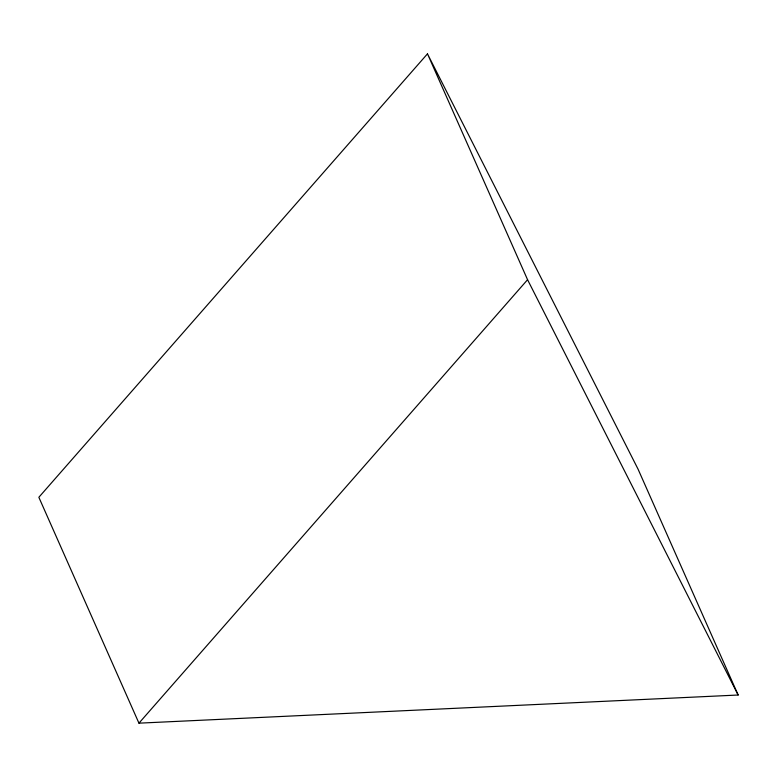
<?xml version="1.0" encoding="UTF-8"?>
<svg xmlns="http://www.w3.org/2000/svg" width="777" height="777" viewBox="0 0 777 777"><rect width="100%" height="100%" fill="white"/><g stroke="black" fill="none" stroke-linecap="round" stroke-linejoin="round"><path stroke-width="1.17" d="M427.476 53.836L38.85 497.29L138.947 723.164L738.15 695.017L638.053 469.143L427.476 53.836L527.564 279.71L738.15 695.017M138.947 723.164L527.564 279.71"/></g></svg>
